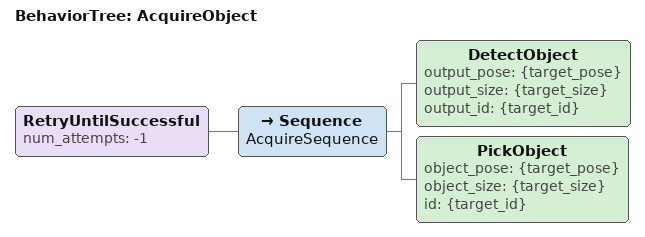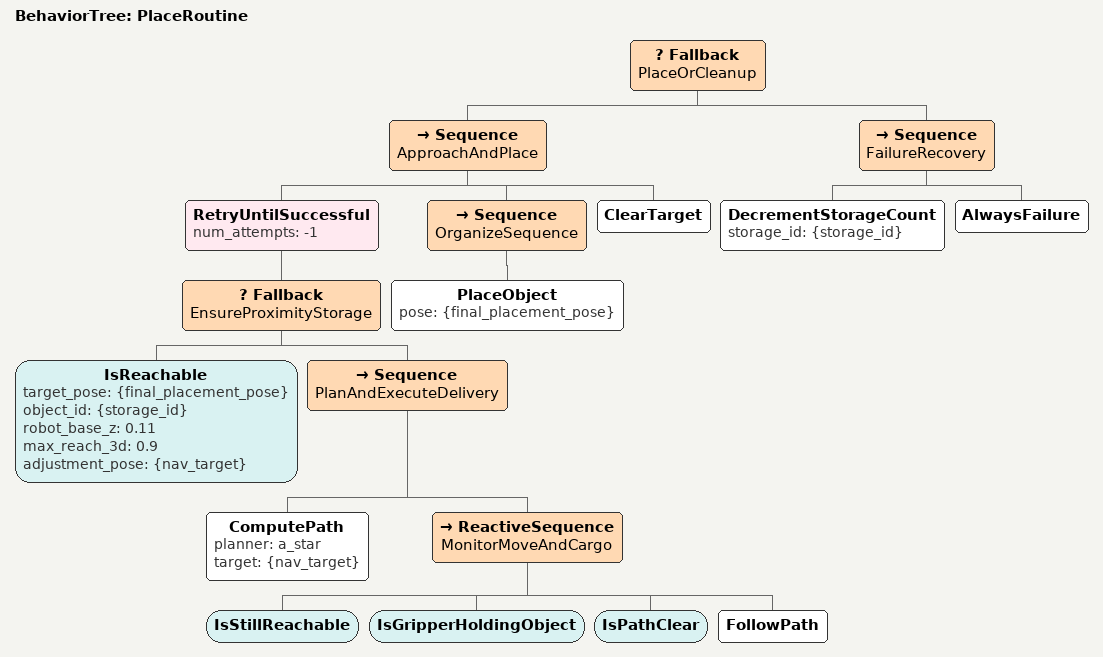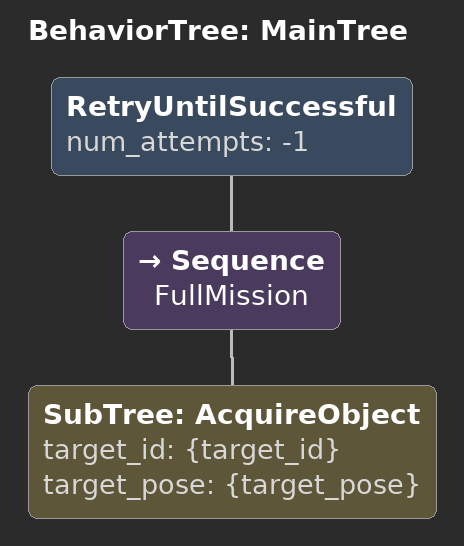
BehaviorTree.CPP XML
<root BTCPP_format="4" main_tree_to_execute="MainTree">

  <BehaviorTree ID="AcquireObject">
    <RetryUntilSuccessful num_attempts="-1">
      <Sequence name="AcquireSequence">

        <DetectObject output_pose="{target_pose}" output_size="{target_size}" output_id="{target_id}"/>

        <PickObject object_pose="{target_pose}" object_size="{target_size}" id="{target_id}"/>
      </Sequence>
    </RetryUntilSuccessful>
  </BehaviorTree>

  <BehaviorTree ID="PlaceRoutine">
    <Fallback name="PlaceOrCleanup">

        <Sequence name="ApproachAndPlace">
            <RetryUntilSuccessful num_attempts="-1">
            <Fallback name="EnsureProximityStorage">
                <IsReachable target_pose="{final_placement_pose}"
                          object_id="{storage_id}"
                          robot_base_z="0.11"
                          max_reach_3d="0.9"
                          adjustment_pose="{nav_target}"/>

                    <Sequence name="PlanAndExecuteDelivery">
                        <ComputePath planner="a_star" target="{nav_target}"/>

                        <ReactiveSequence name="MonitorMoveAndCargo">
                            <IsStillReachable/>
                            <IsGripperHoldingObject/>
                            <IsPathClear/>
                            <FollowPath/>
                          </ReactiveSequence>
                    </Sequence>

            </Fallback>
             </RetryUntilSuccessful>
            <Sequence name="OrganizeSequence">
                <PlaceObject pose="{final_placement_pose}"/>
            </Sequence>
            <ClearTarget/>
        </Sequence>

        <Sequence name="FailureRecovery">
            <DecrementStorageCount storage_id="{storage_id}"/>
            <AlwaysFailure/>
        </Sequence>

    </Fallback>
  </BehaviorTree>

  <BehaviorTree ID="MainTree">
    <RetryUntilSuccessful num_attempts="-1">
      <Sequence name="FullMission">

        <SubTree ID="AcquireObject" target_id="{target_id}" target_pose="{target_pose}"/>

      </Sequence>
    </RetryUntilSuccessful>
  </BehaviorTree>

</root>
